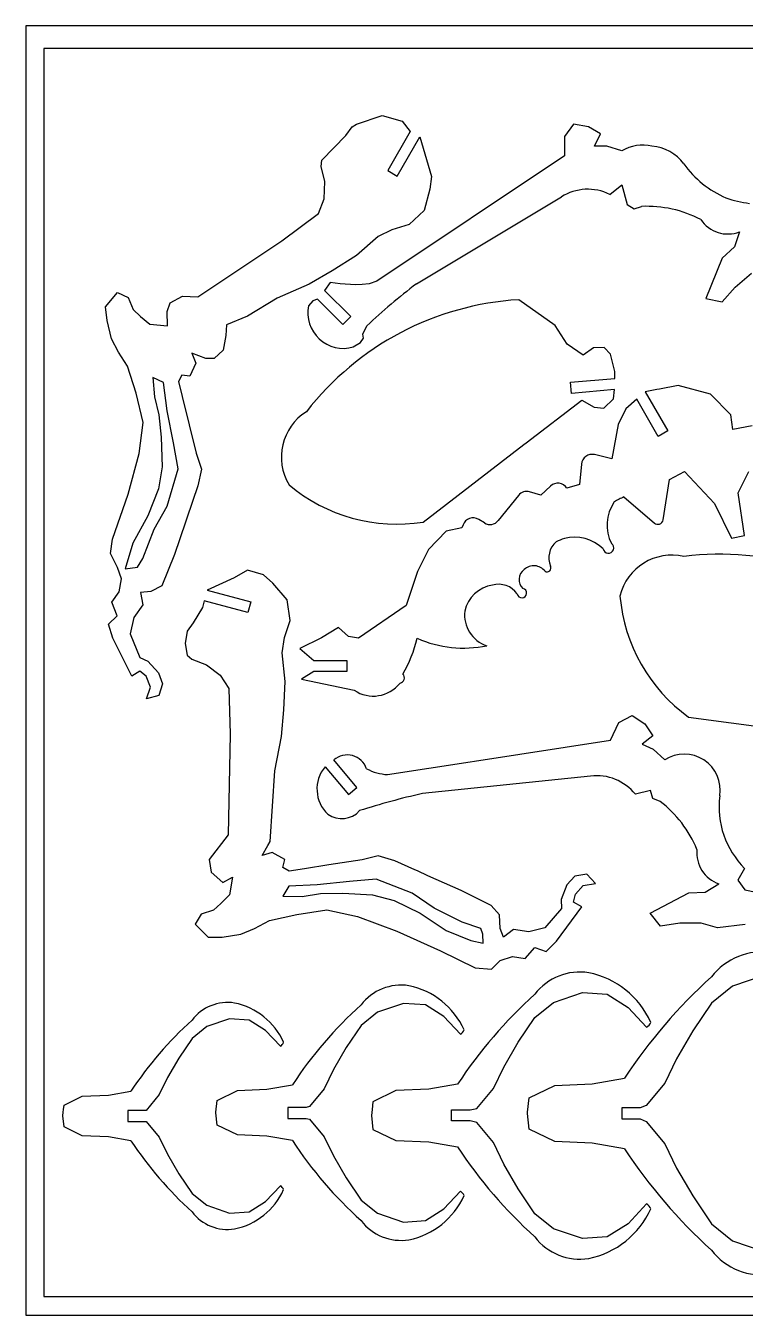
# Model space of a CAD drawing. Extents: x 0 to 237, y 0 to 181.
# Drawn here: x 0 to 101.3, y 0 to 181.5 of the extents above; entities that cross this region are included whole.
import ezdxf

# ---------------------------------------------------------------- set-up
doc = ezdxf.new("R2010")
doc.units = 0
doc.layers.add('WHITE', color=7, linetype='CONTINUOUS')

msp = doc.modelspace()

# ---------------------------------------------------------------- linework, layer by layer
at = {"layer": 'WHITE', "linetype": 'CONTINUOUS'}
for p, q in [((236.777464, 181.471779), (0, 181.471779)), ((0, 181.471779), (0, 0)), ((232.252228, 178.273767), (2.559962, 178.273767)), ((2.559962, 178.273767), (2.559962, 2.610057)), ((46.566228, 167.61029), (50.19435, 168.862014)), ((50.19435, 168.862014), (52.995702, 168.068421)), ((45.074173, 166.009335), (45.970408, 167.22914)), ((45.970408, 167.22914), (46.566228, 167.61029)), ((52.995702, 168.068421), (54.129764, 166.615795)), ((77.112673, 167.611542), (75.83654, 165.912326)), ((79.2381, 167.271698), (77.112673, 167.611542)), ((80.940444, 166.249666), (79.2381, 167.271698)), ((41.681376, 162.567094), (45.074173, 166.009335)), ((54.129764, 166.615795), (50.952888, 161.113217)), ((52.309763, 160.329638), (55.487265, 165.832216)), ((55.487265, 165.832216), (57.108873, 160.243895)), ((75.83654, 165.912326), (75.83654, 163.187949)), ((80.089898, 164.550451), (80.940444, 166.249666)), ((81.791617, 164.550451), (80.089898, 164.550451)), ((83.91767, 163.869513), (81.791617, 164.550451)), ((41.568721, 161.675867), (41.681376, 162.567094)), ((42.085683, 159.549188), (41.568721, 161.675867)), ((75.83654, 163.187949), (49.404512, 145.509227)), ((50.952888, 161.113217), (52.309763, 160.329638)), ((57.108873, 160.243895), (56.884814, 158.484597)), ((42.014334, 157.12898), (42.085683, 159.549188)), ((56.884814, 158.484597), (56.089344, 155.496106)), ((82.217593, 157.745607), (83.91767, 159.105452)), ((83.91767, 159.105452), (84.693113, 156.331632)), ((41.198204, 155.056125), (42.014334, 157.12898)), ((54.994375, 145.153509), (75.410328, 157.404985)), ((84.693113, 156.331632), (85.645049, 155.692626)), ((36.036095, 151.214584), (41.198204, 155.056125)), ((56.089344, 155.496106), (53.96642, 153.500858)), ((85.645049, 155.692626), (86.704007, 156.05062)), ((51.531817, 152.769225), (49.592897, 151.809153)), ((53.96642, 153.500858), (51.531817, 152.769225)), ((100.507361, 152.478925), (99.782018, 150.362786)), ((24.24361, 143.336234), (36.036095, 151.214584)), ((49.592897, 151.809153), (46.548704, 149.123579)), ((46.548704, 149.123579), (43.157784, 146.971866)), ((99.782018, 150.362786), (98.06966, 148.768716)), ((98.06966, 148.768716), (95.748964, 143.10091)), ((43.157784, 146.971866), (39.909561, 145.128703)), ((42.838595, 145.341496), (42.070036, 144.227461)), ((44.263056, 145.150608), (42.838595, 145.341496)), ((49.404512, 145.509227), (48.355561, 145.173765)), ((99.867136, 144.693103), (102.155287, 146.64767)), ((11.231314, 141.940562), (12.897985, 143.93268)), ((12.897985, 143.93268), (14.413196, 143.225456)), ((20.321333, 142.460027), (22.073121, 143.42761)), ((22.073121, 143.42761), (24.24361, 143.336234)), ((39.909561, 145.128703), (35.394586, 143.129074)), ((42.070036, 144.227461), (45.746969, 140.549897)), ((46.401001, 145.006034), (44.263056, 145.150608)), ((47.379223, 145.062987), (46.401001, 145.006034)), ((48.355561, 145.173765), (47.379223, 145.062987)), ((98.027102, 142.617744), (99.867136, 144.693103)), ((11.435971, 140.001016), (11.231314, 141.940562)), ((14.413196, 143.225456), (15.096638, 141.52186)), ((19.891992, 141.280903), (20.321333, 142.460027)), ((35.394586, 143.129074), (31.227604, 140.592455)), ((40.402114, 142.775462), (39.808797, 142.064482)), ((41.090556, 142.993262), (40.402114, 142.775462)), ((44.641077, 139.443373), (41.090556, 142.993262)), ((74.526611, 139.270009), (69.412693, 142.917532)), ((95.748964, 143.10091), (98.027102, 142.617744)), ((12.067466, 137.399933), (11.435971, 140.001016)), ((15.096638, 141.52186), (16.131813, 140.578686)), ((16.131813, 140.578686), (17.469906, 139.492816)), ((19.944564, 139.262499), (19.891992, 141.280903)), ((31.227604, 140.592455), (28.264773, 139.361385)), ((45.746969, 140.549897), (44.641077, 139.443373)), ((17.469906, 139.492816), (19.944564, 139.262499)), ((28.264773, 139.361385), (28.182153, 137.906256)), ((47.44932, 138.073987), (48.007588, 139.248104)), ((47.52692, 137.502575), (47.44932, 138.073987)), ((76.210806, 136.680818), (74.526611, 139.270009)), ((13.050695, 135.55677), (12.067466, 137.399933)), ((28.182153, 137.906256), (27.814778, 135.838408)), ((46.102056, 136.270407), (47.111354, 136.884849)), ((47.111354, 136.884849), (47.52692, 137.502575)), ((78.494576, 135.133687), (76.210806, 136.680818)), ((79.944698, 136.14508), (78.494576, 135.133687)), ((81.426739, 136.213299), (79.944698, 136.14508)), ((82.30983, 135.239458), (81.426739, 136.213299)), ((14.340596, 133.572787), (13.050695, 135.55677)), ((25.328855, 134.651774), (23.382424, 135.387161)), ((23.382424, 135.387161), (23.934434, 134.008387)), ((26.511108, 134.62361), (25.328855, 134.651774)), ((27.814778, 135.838408), (26.511108, 134.62361)), ((82.925678, 132.804229), (82.30983, 135.239458)), ((15.528482, 129.7882), (14.340596, 133.572787)), ((23.934434, 134.008387), (23.077003, 132.170231)), ((82.918168, 131.843531), (82.925678, 132.804229)), ((19.377533, 131.282759), (17.906132, 131.967452)), ((17.906132, 131.967452), (18.131442, 129.249959)), ((19.910768, 127.299773), (19.377533, 131.282759)), ((21.952329, 132.320438), (21.523614, 131.399795)), ((21.523614, 131.399795), (22.035569, 129.296273)), ((23.077003, 132.170231), (21.952329, 132.320438)), ((76.67895, 131.299031), (82.918168, 131.843531)), ((76.81664, 129.740009), (76.67895, 131.299031)), ((91.874879, 130.823376), (89.21121, 130.334578)), ((96.388595, 129.626102), (91.874879, 130.823376)), ((16.539249, 125.628722), (15.528482, 129.7882)), ((18.131442, 129.249959), (18.744787, 126.725858)), ((22.035569, 129.296273), (23.978245, 121.300886)), ((82.90878, 130.273243), (76.81664, 129.740009)), ((81.408589, 127.673413), (82.741049, 128.983968)), ((82.741049, 128.983968), (82.90878, 130.273243)), ((86.022443, 128.918252), (84.485326, 127.573901)), ((89.043479, 123.682917), (86.022443, 128.918252)), ((88.85885, 130.270114), (87.220969, 129.969074)), ((87.220969, 129.969074), (90.400974, 124.463993)), ((89.21121, 130.334578), (88.85885, 130.270114)), ((99.262553, 126.720225), (96.388595, 129.626102)), ((20.79073, 122.786683), (19.910768, 127.299773)), ((70.468522, 122.769158), (78.292422, 128.779937)), ((78.292422, 128.779937), (80.024808, 127.778558)), ((80.024808, 127.778558), (81.408589, 127.673413)), ((84.485326, 127.573901), (83.39132, 125.350213)), ((15.986613, 121.2746), (16.539249, 125.628722)), ((18.744787, 126.725858), (19.074616, 123.585282)), ((83.39132, 125.350213), (82.504473, 120.536083)), ((99.535429, 124.666772), (99.262553, 126.720225)), ((19.074616, 123.585282), (19.217313, 119.412661)), ((90.400974, 124.463993), (89.043479, 123.682917)), ((102.272323, 125.180605), (99.535429, 124.666772)), ((21.465409, 119.112873), (20.79073, 122.786683)), ((55.969713, 111.628796), (70.146203, 122.51944)), ((70.146203, 122.51944), (70.468522, 122.769158)), ((14.421958, 115.546086), (15.986613, 121.2746)), ((23.978245, 121.300886), (24.73366, 119.079702)), ((78.2217, 119.780042), (77.97824, 116.891689)), ((82.504473, 120.536083), (80.06938, 121.112364)), ((19.217313, 119.412661), (18.666554, 116.310889)), ((19.915149, 113.864395), (21.465409, 119.112873)), ((24.73366, 119.079702), (24.226086, 116.705182)), ((90.648189, 117.622696), (92.756718, 118.748621)), ((92.756718, 118.748621), (96.969395, 114.235531)), ((100.279579, 115.740103), (101.786028, 118.748621)), ((18.666554, 116.310889), (17.196404, 112.520043)), ((24.226086, 116.705182), (22.665186, 112.153914)), ((73.870708, 116.693291), (72.51822, 115.429049)), ((77.97824, 116.891689), (76.173791, 116.389297)), ((89.733179, 111.937992), (90.648189, 117.622696)), ((12.199523, 109.201097), (14.421958, 115.546086)), ((69.358869, 115.376477), (66.530066, 111.842031)), ((72.51822, 115.429049), (70.944755, 115.883232)), ((84.214328, 115.183712), (88.498353, 111.491126)), ((101.183323, 109.721188), (100.279579, 115.740103)), ((17.196404, 112.520043), (15.09476, 108.649713)), ((18.096394, 110.609287), (19.915149, 113.864395)), ((96.969395, 114.235531), (99.377712, 109.343168)), ((22.480557, 111.613795), (20.915902, 107.052513)), ((22.665186, 112.153914), (22.480557, 111.613795)), ((61.407912, 110.797671), (59.209891, 110.327649)), ((61.561255, 111.231393), (61.407912, 110.797671)), ((64.566018, 111.504269), (63.774469, 111.998598)), ((11.905993, 107.197087), (12.199523, 109.201097)), ((16.483548, 106.508639), (18.096394, 110.609287)), ((59.209891, 110.327649), (56.718955, 107.784146)), ((99.377712, 109.343168), (101.183323, 109.721188)), ((12.904869, 105.246901), (11.905993, 107.197087)), ((15.09476, 108.649713), (14.011393, 105.047251)), ((56.718955, 107.784146), (55.136776, 104.67236)), ((14.011393, 105.047251), (15.74065, 105.261922)), ((15.74065, 105.261922), (16.483548, 106.508639)), ((20.915902, 107.052513), (19.160985, 102.646445)), ((13.466267, 103.61966), (12.904869, 105.246901)), ((13.140819, 101.812797), (13.466267, 103.61966)), ((29.354399, 103.79365), (25.546655, 102.0331)), ((31.229481, 104.875139), (29.354399, 103.79365)), ((33.481958, 104.221114), (31.229481, 104.875139)), ((34.796268, 103.026969), (33.481958, 104.221114)), ((55.136776, 104.67236), (53.552725, 99.862611)), ((12.103766, 100.341395), (13.140819, 101.812797)), ((17.584439, 101.83345), (16.174366, 101.69138)), ((16.174366, 101.69138), (16.494187, 99.962123)), ((19.160985, 102.646445), (17.584439, 101.83345)), ((25.546655, 102.0331), (31.684483, 100.388335)), ((36.787135, 100.661211), (34.796268, 103.026969)), ((12.847283, 98.431891), (12.103766, 100.341395)), ((16.494187, 99.962123), (15.233075, 98.175913)), ((25.120443, 100.528528), (24.863213, 99.617899)), ((31.282054, 98.876253), (25.120443, 100.528528)), ((31.684483, 100.388335), (31.282054, 98.876253)), ((37.202708, 97.777865), (36.787135, 100.661211)), ((53.552725, 99.862611), (46.842859, 95.263777)), ((11.628111, 97.239624), (12.847283, 98.431891)), ((15.233075, 98.175913), (14.697964, 95.892143)), ((24.863213, 99.617899), (23.581448, 97.431763)), ((12.272123, 95.283805), (11.628111, 97.239624)), ((22.702738, 96.280177), (22.434243, 94.520879)), ((23.581448, 97.431763), (22.702738, 96.280177)), ((36.406611, 95.366419), (37.202708, 97.777865)), ((44.021474, 96.77586), (41.653206, 95.351398)), ((45.434044, 95.517251), (44.021474, 96.77586)), ((14.94705, 89.922671), (12.272123, 95.283805)), ((14.697964, 95.892143), (16.048574, 92.573197)), ((22.434243, 94.520879), (22.729644, 92.916169)), ((36.081163, 93.224093), (36.406611, 95.366419)), ((41.653206, 95.351398), (38.587114, 93.81741)), ((46.842859, 95.263777), (45.434044, 95.517251)), ((16.048574, 92.573197), (17.205166, 92.034956)), ((22.729644, 92.916169), (23.393689, 92.312838)), ((36.53679, 89.190413), (36.081163, 93.224093)), ((38.587114, 93.81741), (40.549191, 92.160128)), ((17.205166, 92.034956), (18.667806, 90.402708)), ((23.393689, 92.312838), (25.433999, 91.514238)), ((25.433999, 91.514238), (27.376675, 90.067246)), ((40.549191, 92.160128), (45.213108, 92.160128)), ((45.213108, 92.160128), (45.213108, 90.595473)), ((16.079241, 90.660563), (14.94705, 89.922671)), ((16.954822, 89.937066), (16.079241, 90.660563)), ((17.555649, 88.389936), (16.954822, 89.937066)), ((18.667806, 90.402708), (19.268007, 88.858706)), ((27.376675, 90.067246), (28.605868, 88.212191)), ((36.351535, 85.180515), (36.53679, 89.190413)), ((40.549191, 90.595473), (38.832452, 89.523372)), ((38.832452, 89.523372), (46.239522, 87.951206)), ((45.213108, 90.595473), (40.549191, 90.595473)), ((17.009898, 86.745796), (17.555649, 88.389936)), ((18.722882, 87.214567), (17.009898, 86.745796)), ((19.268007, 88.858706), (18.722882, 87.214567)), ((28.605868, 88.212191), (28.790497, 81.780207)), ((35.997923, 81.459766), (36.351535, 85.180515)), ((83.50022, 83.413707), (85.37405, 84.415712)), ((85.37405, 84.415712), (87.158383, 83.208424)), ((93.316239, 84.164741), (108.869534, 82.128187)), ((28.790497, 81.780207), (28.480695, 67.600679)), ((82.34926, 80.945308), (83.50022, 83.413707)), ((87.158383, 83.208424), (88.268662, 81.564285)), ((35.046613, 76.615595), (35.997923, 81.459766)), ((63.156577, 77.981225), (82.34926, 80.945308)), ((88.268662, 81.564285), (86.777233, 80.382032)), ((86.777233, 80.382032), (88.319983, 79.661665)), ((46.621304, 74.278), (43.373081, 78.148956)), ((88.319983, 79.661665), (89.959115, 78.146453)), ((34.405724, 66.674403), (35.046613, 76.615595)), ((42.140752, 77.186381), (45.425282, 73.27224)), ((50.92097, 76.093), (62.58892, 77.894856)), ((62.58892, 77.894856), (63.156577, 77.981225)), ((79.519112, 75.883962), (55.838321, 73.408655)), ((45.425282, 73.27224), (46.621304, 74.278)), ((87.948846, 73.828631), (85.83093, 73.315425)), ((88.264907, 72.728992), (87.948846, 73.828631)), ((89.306751, 72.320643), (88.264907, 72.728992)), ((28.480695, 67.600679), (25.841436, 64.146547)), ((33.274798, 64.714204), (34.085915, 66.121141)), ((34.085915, 66.121141), (34.405724, 66.674403)), ((25.841436, 64.146547), (26.096781, 62.36346)), ((34.693621, 65.144797), (33.274798, 64.714204)), ((36.451047, 64.131526), (34.693621, 65.144797)), ((36.2032, 63.025002), (36.451047, 64.131526)), ((47.359195, 64.080831), (42.65021, 63.364845)), ((49.637333, 64.64223), (47.359195, 64.080831)), ((51.958029, 63.926244), (49.637333, 64.64223)), ((54.758755, 62.683908), (51.958029, 63.926244)), ((26.096781, 62.36346), (27.722151, 60.889561)), ((37.08191, 62.51617), (36.2032, 63.025002)), ((39.222358, 62.841625), (37.08191, 62.51617)), ((42.65021, 63.364845), (39.222358, 62.841625)), ((55.134904, 62.519306), (54.758755, 62.683908)), ((56.621326, 61.857763), (55.134904, 62.519306)), ((61.285243, 59.790548), (56.621326, 61.857763)), ((77.287288, 61.800184), (76.180764, 60.564113)), ((79.000272, 62.060543), (77.287288, 61.800184)), ((80.193791, 60.746233), (79.000272, 62.060543)), ((101.215868, 62.875421), (100.238898, 61.246296)), ((27.722151, 60.889561), (29.115939, 61.630582)), ((29.115939, 61.630582), (28.667822, 59.184087)), ((37.014949, 60.368212), (36.2032, 58.96441)), ((41.025472, 60.55097), (37.014949, 60.368212)), ((45.601775, 61.034761), (41.025472, 60.55097)), ((49.319395, 61.387115), (45.601775, 61.034761)), ((54.410776, 59.384989), (49.319395, 61.387115)), ((76.180764, 60.564113), (75.392804, 58.520674)), ((77.374909, 59.249803), (78.482059, 60.485874)), ((78.482059, 60.485874), (80.193791, 60.746233)), ((95.668228, 59.558347), (97.587121, 60.712442)), ((100.238898, 61.246296), (101.218372, 59.849372)), ((28.667822, 59.184087), (27.471806, 57.944881)), ((36.2032, 58.96441), (38.929461, 58.951267)), ((38.929461, 58.951267), (41.498624, 59.342431)), ((41.498624, 59.342431), (44.652342, 59.395003)), ((44.652342, 59.395003), (48.823086, 59.1747)), ((48.823086, 59.1747), (51.865401, 58.35544)), ((51.865401, 58.35544), (55.514796, 56.560474)), ((57.497527, 57.291475), (54.410776, 59.384989)), ((65.521083, 57.65761), (61.285243, 59.790548)), ((75.392804, 58.520674), (75.43724, 57.244541)), ((77.127693, 58.142653), (77.374909, 59.249803)), ((78.298681, 57.466716), (77.127693, 58.142653)), ((87.912546, 56.586135), (93.333137, 59.435678)), ((93.333137, 59.435678), (95.668228, 59.558347)), ((101.218372, 59.849372), (104.188712, 59.28047)), ((24.685469, 56.463466), (23.848691, 55.016473)), ((26.440385, 56.996068), (24.685469, 56.463466)), ((27.471806, 57.944881), (26.440385, 56.996068)), ((34.293075, 55.549707), (38.166535, 56.402751)), ((38.166535, 56.402751), (42.399865, 57.04864)), ((42.399865, 57.04864), (46.687639, 56.117358)), ((55.514796, 56.560474), (59.187986, 54.127117)), ((61.441089, 55.326268), (57.497527, 57.291475)), ((66.715854, 56.3433), (65.521083, 57.65761)), ((66.782821, 54.430034), (66.715854, 56.3433)), ((75.43724, 57.244541), (73.092135, 54.535179)), ((74.736901, 52.650082), (78.298681, 57.466716)), ((89.34577, 54.754237), (87.912546, 56.586135)), ((23.848691, 55.016473), (25.686848, 53.183949)), ((32.2052, 54.44068), (34.293075, 55.549707)), ((46.687639, 56.117358), (52.257811, 54.05953)), ((64.057192, 54.442551), (61.441089, 55.326268)), ((64.369497, 53.633937), (64.057192, 54.442551)), ((73.092135, 54.535179), (70.816501, 53.975038)), ((92.089549, 55.159163), (89.34577, 54.754237)), ((95.097442, 55.18483), (92.089549, 55.159163)), ((97.384341, 54.515783), (95.097442, 55.18483)), ((101.294101, 54.982676), (97.384341, 54.515783)), ((25.686848, 53.183949), (27.636408, 53.215868)), ((27.636408, 53.215868), (30.282552, 53.619549)), ((30.282552, 53.619549), (32.2052, 54.44068)), ((52.257811, 54.05953), (58.386883, 51.295717)), ((59.187986, 54.127117), (62.680296, 52.735832)), ((62.680296, 52.735832), (64.414559, 52.359682)), ((64.414559, 52.359682), (64.369497, 53.633937)), ((67.256599, 53.218997), (66.782821, 54.430034)), ((68.653522, 54.287969), (67.256599, 53.218997)), ((70.816501, 53.975038), (68.653522, 54.287969)), ((73.287404, 51.188701), (74.736901, 52.650082)), ((58.386883, 51.295717), (63.257967, 48.868005)), ((70.305798, 50.204846), (71.672681, 51.734453)), ((71.672681, 51.734453), (73.287404, 51.188701)), ((65.571152, 48.689634), (66.768426, 49.929467)), ((66.768426, 49.929467), (68.522717, 50.462701)), ((68.522717, 50.462701), (70.305798, 50.204846)), ((63.257967, 48.868005), (65.571152, 48.689634)), ((104.071676, 47.874136), (99.480353, 46.298842)), ((74.298171, 44.01382), (78.379417, 45.410743)), ((78.379417, 45.410743), (81.876108, 45.177923)), ((99.480353, 46.298842), (96.531917, 43.938716)), ((53.159052, 43.886144), (49.531562, 42.64193)), ((56.265831, 43.677725), (53.159052, 43.886144)), ((58.857531, 42.020449), (56.265831, 43.677725)), ((71.674558, 41.912801), (74.298171, 44.01382)), ((81.876108, 45.177923), (84.790121, 43.312228)), ((96.531917, 43.938716), (93.908304, 40.005174)), ((49.531562, 42.64193), (47.201478, 40.776236)), ((61.187615, 39.535151), (58.857531, 42.020449)), ((69.344474, 38.418614), (71.674558, 41.912801)), ((84.790121, 43.312228), (87.411857, 40.516503)), ((25.478436, 40.618519), (23.405581, 38.961236)), ((28.70287, 41.725668), (25.478436, 40.618519)), ((31.464805, 41.539781), (28.70287, 41.725668)), ((33.767977, 40.06525), (31.464805, 41.539781)), ((35.840206, 37.855338), (33.767977, 40.06525)), ((47.201478, 40.776236), (45.128623, 37.669457)), ((93.908304, 40.005174), (91.612016, 36.069748)), ((23.405581, 38.961236), (21.563043, 36.197423)), ((67.304164, 34.920665), (69.344474, 38.418614)), ((45.128623, 37.669457), (43.316127, 34.560169)), ((21.563043, 36.197423), (19.953326, 33.434249)), ((43.316127, 34.560169), (42.019341, 31.867091)), ((65.846532, 31.889622), (67.304164, 34.920665)), ((91.612016, 36.069748), (89.975387, 32.660684)), ((19.953326, 33.434249), (18.80174, 31.040953)), ((79.756314, 32.573063), (84.292521, 33.361598)), ((7.926757, 30.823153), (11.624349, 30.977741)), ((11.624349, 30.977741), (14.808741, 31.531629)), ((18.80174, 31.040953), (16.954822, 28.82477)), ((26.940443, 30.2217), (29.787495, 31.621753)), ((29.787495, 31.621753), (33.9476, 31.796994)), ((33.9476, 31.796994), (37.530033, 32.419721)), ((42.019341, 31.867091), (39.943351, 29.373657)), ((52.085079, 31.614243), (48.883163, 30.039574)), ((56.764649, 31.812015), (52.085079, 31.614243)), ((60.796911, 32.509911), (56.764649, 31.812015)), ((63.511441, 29.08576), (65.846532, 31.889622)), ((70.888476, 30.577815), (74.491563, 32.35276)), ((74.491563, 32.35276), (79.756314, 32.573063)), ((89.975387, 32.660684), (87.343638, 29.505707)), ((5.328178, 28.973105), (5.395771, 29.578307)), ((5.395771, 29.578307), (7.926757, 30.823153)), ((26.755194, 28.586948), (26.940443, 30.2217)), ((39.495234, 29.250362), (36.89228, 29.250362)), ((36.89228, 29.250362), (36.89228, 27.685707)), ((39.943351, 29.373657), (39.495234, 29.250362)), ((48.883163, 30.039574), (48.761126, 28.973105)), ((62.55262, 28.914894), (63.511441, 29.08576)), ((70.663165, 28.586948), (70.888476, 30.577815)), ((86.5175, 29.208429), (83.91454, 29.208429)), ((83.91454, 29.208429), (83.91454, 27.643774)), ((87.343638, 29.505707), (86.5175, 29.208429)), ((5.223039, 28.041823), (5.283116, 28.586948)), ((5.395771, 26.507209), (5.223039, 28.041823)), ((5.283116, 28.586948), (5.328178, 28.973105)), ((16.954822, 28.82477), (14.348733, 28.82477)), ((14.348733, 28.82477), (14.348733, 27.260115)), ((14.348733, 27.260115), (16.954822, 27.260115)), ((16.954822, 27.260115), (18.80174, 25.044563)), ((26.742671, 28.494321), (26.755194, 28.586948)), ((26.940443, 26.766942), (26.742671, 28.494321)), ((36.89228, 27.685707), (39.495234, 27.685707)), ((39.495234, 27.685707), (39.943351, 27.613107)), ((39.943351, 27.613107), (42.019341, 25.119667)), ((48.761126, 28.973105), (48.662866, 28.094395)), ((48.662866, 28.094395), (48.883163, 26.151719)), ((59.948409, 27.350239), (59.948409, 28.914894)), ((59.948409, 28.914894), (62.55262, 28.914894)), ((62.55262, 27.350239), (59.948409, 27.350239)), ((63.511441, 27.105533), (62.55262, 27.350239)), ((70.64126, 28.391673), (70.663165, 28.586948)), ((70.888476, 26.206795), (70.64126, 28.391673)), ((83.91454, 27.643774), (86.5175, 27.643774)), ((86.5175, 27.643774), (87.343638, 27.277639)), ((87.343638, 27.277639), (89.975387, 24.123927)), ((7.926757, 25.259866), (5.395771, 26.507209)), ((29.787495, 25.365011), (26.940443, 26.766942)), ((48.883163, 26.151719), (52.085079, 24.574547)), ((65.846532, 24.301046), (63.511441, 27.105533)), ((74.491563, 24.431851), (70.888476, 26.206795)), ((11.624349, 25.105278), (7.926757, 25.259866)), ((14.808741, 24.551394), (11.624349, 25.105278)), ((18.80174, 25.044563), (19.953326, 22.649396)), ((33.9476, 25.189763), (29.787495, 25.365011)), ((37.530033, 24.568915), (33.9476, 25.189763)), ((42.019341, 25.119667), (43.316127, 22.426589)), ((52.085079, 24.574547), (56.764649, 24.379278)), ((56.764649, 24.379278), (60.797071, 23.677681)), ((67.304164, 21.26937), (65.846532, 24.301046)), ((79.756314, 24.210922), (74.491563, 24.431851)), ((84.292339, 23.425291), (79.756314, 24.210922)), ((89.975387, 24.123927), (91.612016, 20.713605)), ((19.953326, 22.649396), (21.563043, 19.884964)), ((43.316127, 22.426589), (45.128623, 19.316675)), ((69.344474, 17.772054), (67.304164, 21.26937)), ((91.612016, 20.713605), (93.908304, 16.780682)), ((21.563043, 19.884964), (23.405581, 17.123661)), ((33.767977, 16.017137), (35.840206, 18.228307)), ((45.128623, 19.316675), (47.201478, 16.210528)), ((23.405581, 17.123661), (25.478436, 15.464501)), ((58.857531, 14.965689), (61.187615, 17.452238)), ((71.674558, 14.274737), (69.344474, 17.772054)), ((93.908304, 16.780682), (96.531917, 12.845268)), ((25.478436, 15.464501), (28.70287, 14.36048)), ((28.70287, 14.36048), (31.464805, 14.54511)), ((31.464805, 14.54511), (33.767977, 16.017137)), ((47.201478, 16.210528), (49.531562, 14.344834)), ((56.265831, 13.309032), (58.857531, 14.965689)), ((87.411534, 15.674287), (84.790121, 12.877807)), ((49.531562, 14.344834), (53.159052, 13.101246)), ((53.159052, 13.101246), (56.265831, 13.309032)), ((74.298171, 12.177474), (71.674558, 14.274737)), ((84.790121, 12.877807), (81.876108, 11.013371)), ((96.531917, 12.845268), (99.480353, 10.484511)), ((78.379417, 10.777414), (74.298171, 12.177474)), ((81.876108, 11.013371), (78.379417, 10.777414)), ((99.480353, 10.484511), (104.071676, 8.912978)), ((2.559962, 2.610057), (232.252228, 2.610057)), ((0, 0), (236.777464, 0))]:
    msp.add_line(p, q, dxfattribs=at)
for centre, radius, start, end in [((86.846539, 158.898772), 5.769449, 76.753877, 120.507523), ((87.769115, 158.526055), 6.001972, 35.769918, 86.184403), ((104.746355, 170.93612), 15.027646, -143.6756, -114.2583), ((79.121064, 151.438017), 7.026682, 63.8526, 121.876637), ((87.415612, 139.561035), 16.504932, 62.51579, 92.471056), ((105.004411, 177.634855), 21.389521, -107.500632, -98.345388), ((98.850441, 156.771426), 4.60119, -146.070775, -68.893238), ((115.334062, 66.678784), 98.990707, 127.5569, 132.853742), ((71.871079, 102.009943), 40.981392, 93.439116, 142.1432), ((44.717432, 141.081253), 5.00614, 168.67321, 286.0565), ((43.511068, 120.777856), 7.530154, 122.056994, 211.42533), ((79.71751, 119.652992), 1.501192, 76.44411, 175.145107), ((52.239947, 134.894173), 23.562447, -130.028142, -80.892181), ((74.897747, 115.598032), 1.501462, 31.80274, 133.158924), ((70.53236, 114.438936), 1.502019, 74.06416, 141.377477), ((87.631082, 111.199103), 5.782927, 145.759371, 206.649787), ((95.349038, 92.762833), 25.033527, 116.410023, 119.952), ((62.975703, 110.726949), 1.501706, 57.86569, 160.371876), ((65.357733, 112.779776), 1.501243, -121.828146, -38.6562), ((88.992076, 112.056351), 0.750494, -131.137172, -9.073922), ((84.893338, 85.998218), 25.035244, 111.21805, 114.11757), ((77.197164, 103.51076), 5.983234, 46.82684, 103.1829), ((76.599466, 106.610029), 2.9591, 130.8576, 203.3324), ((82.029463, 107.994946), 0.748332, -170.719811, 54.642452), ((97.760568, 66.119744), 40.981079, 48.43935, 97.143017), ((71.531236, 103.49261), 1.987306, 37.68191, 132.843), ((73.390555, 105.182052), 0.554429, -121.118328, 27.496966), ((90.977483, 99.447306), 7.526998, 77.046663, 166.455817), ((71.207181, 103.527135), 1.754751, 125.833885, 225.85191), ((66.482284, 98.013169), 4.808616, 99.399534, 166.918207), ((66.542933, 99.531979), 3.334348, 36.973687, 104.697587), ((69.857232, 101.624347), 0.656233, -172.387688, 78.775558), ((107.133404, 103.250278), 23.562083, -175.032671, -125.903035), ((66.348958, 98.577743), 4.580546, 173.433469, 251.759958), ((35.930808, 100.017421), 19.763635, -29.709677, -13.917523), ((61.622363, 109.948128), 16.061939, -113.902975, -78.169801), ((48.91939, 91.953435), 4.816589, -123.806022, -38.413597), ((52.542405, 89.704209), 0.758663, -78.519123, 43.086939), ((45.261985, 75.977634), 2.877951, 18.805673, 131.021076), ((92.719221, 73.919276), 5.048486, -9.453131, 123.142252), ((45.862307, 74.05322), 4.86484, 139.906122, 226.827536), ((51.242144, 82.960136), 6.874643, -118.268338, -92.677764), ((80.358419, 68.906971), 7.027292, 38.853638, 96.859515), ((77.342079, -23.221275), 98.993712, 102.546007, 107.843821), ((109.914456, 71.582888), 12.30794, 172.965946, 225.029227), ((44.486576, 73.276975), 3.3905, -125.166553, -41.952544), ((79.252495, 59.232279), 16.504346, 22.512733, 52.46915), ((99.075543, 65.067097), 4.602002, 173.956562, 251.129553), ((103.673134, 42.115031), 9.011473, 81.176828, 142.419377), ((78.023527, 40.293223), 8.010576, 81.174942, 142.426874), ((76.81683, 36.204517), 12.249051, 24.141811, 78.530566), ((147.101563, -8.205598), 75.318042, 132.1767, 146.5033), ((52.843602, 39.336222), 7.119487, 81.17581, 142.421654), ((51.770846, 35.699982), 10.88884, 24.152779, 78.532102), ((28.423309, 37.679537), 6.331188, 81.17714, 142.427417), ((27.467629, 34.449567), 9.679938, 24.136945, 78.518792), ((87.155879, -0.427386), 59.511822, 132.1731, 146.499618), ((116.634603, -4.432277), 66.952021, 132.185, 146.5114), ((58.923247, 2.33642), 52.900376, 132.1761, 146.503203), ((60.414685, 40.708848), 1.405342, -56.633381, -23.19309), ((86.540435, 41.836293), 1.581525, -56.56428, -23.157777), ((35.150777, 38.899236), 1.251014, -56.557751, -23.126855), ((58.918866, 53.752232), 52.89983, -146.4955, -132.1699), ((87.15863, 57.412852), 59.512367, -146.503624, -132.175944), ((116.628252, 60.625588), 66.949747, -146.504243, -132.17976), ((147.108448, 64.987705), 75.321297, -146.5093, -132.1812), ((35.14988, 17.184369), 1.251541, 23.05186, 56.524493), ((27.471302, 21.634401), 9.677473, -78.53765, -24.154285), ((51.770673, 21.287469), 10.889097, -78.532602, -24.15676), ((60.412798, 16.278121), 1.406731, 23.15503, 56.578593), ((28.422066, 18.403474), 6.328681, -142.435103, -81.161674), ((76.817434, 19.985263), 12.248016, -78.532935, -24.141808), ((86.537351, 14.35275), 1.584505, 23.157306, 56.515795), ((52.843436, 17.650436), 7.118962, -142.422364, -81.175557), ((78.023611, 15.898009), 8.011082, -142.426523, -81.176811), ((103.673922, 14.669462), 9.012352, -142.417048, -81.181633)]:
    msp.add_arc(centre, radius, start, end, dxfattribs=at)

doc.saveas('drawing.dxf')
